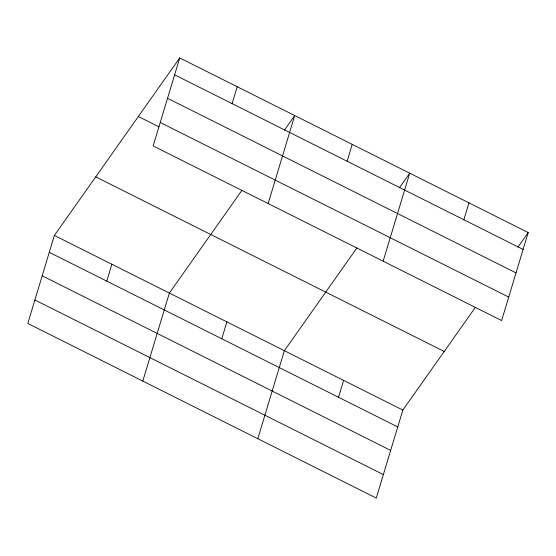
<?xml version="1.0" encoding="UTF-8"?>
<svg xmlns="http://www.w3.org/2000/svg" width="556" height="556" viewBox="0 0 556 556"><rect width="100%" height="100%" fill="white"/><g stroke="black" fill="none" stroke-linecap="round" stroke-linejoin="round"><path stroke-width="0.83" d="M179.72 57.928L153.15 145.943L501.63 320.562L528.2 232.547L179.72 57.928L54.37 235.438L27.8 323.453L376.28 498.072L402.85 410.057L475.436 307.266M106.773 281.141L111.874 264.253M142.802 381.075L169.371 293.061L241.957 190.27M232.123 103.631L237.217 86.743M221.774 338.764L226.869 321.875M268.145 203.565L294.715 115.551L284.38 130.201M257.796 438.698L284.373 350.69L356.952 247.9M347.118 161.254L352.219 144.365M338.514 397.262L343.608 380.373M383.147 261.188L409.716 173.18L399.375 187.824M463.857 219.752L468.958 202.864M517.858 247.191L528.2 232.547M174.619 74.817L523.099 249.435M167.537 98.287L516.017 272.906M160.232 122.473L508.712 297.085M138.354 116.51L159.058 126.879M95.736 176.864L444.216 351.475M54.37 235.438L402.85 410.057M49.276 252.327L397.755 426.945M42.187 275.797L390.666 450.416M34.889 299.983L383.369 474.595"/></g></svg>
